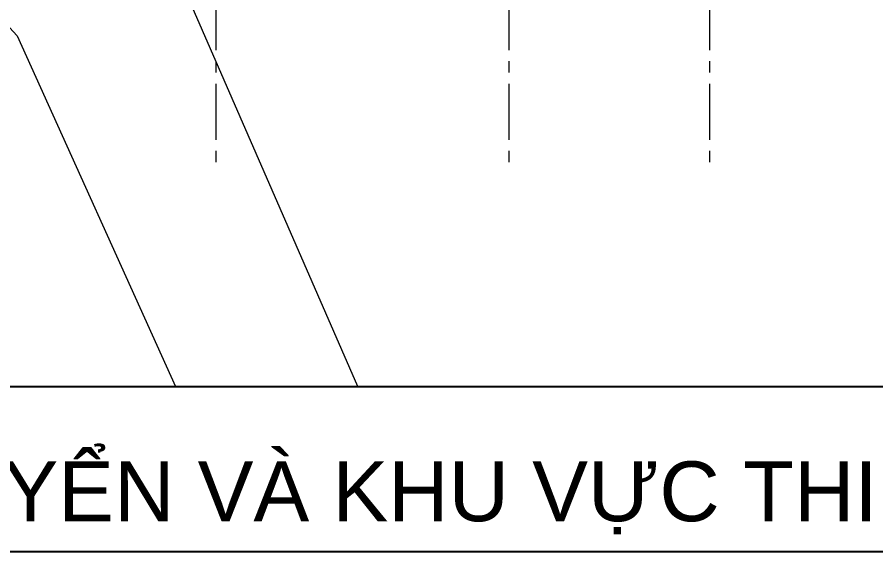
# Model space of a CAD drawing. Header units: millimetres. Extents: x -346728 to 1320345, y -537202 to -385966.
# Drawn here: x 410339 to 439029, y -524864 to -506984 of the extents above; entities that cross this region are included whole.
import ezdxf
from ezdxf.xclip import XClip

# ---------------------------------------------------------------- set-up
doc = ezdxf.new("R2010")
doc.units = ezdxf.units.MM
doc.header["$LTSCALE"] = 100
doc.header["$XCLIPFRAME"] = 2
doc.linetypes.add('X1326_GLB$0$CENTER', pattern=[2, 1.25, -0.25, 0.25, -0.25])
doc.layers.add('LINE', color=7, linetype='Continuous', lineweight=13)
doc.layers.add('X1326_GLB$0$A-tim', color=8, linetype='X1326_GLB$0$CENTER', lineweight=9)
doc.layers.add('TX', color=94, linetype='Continuous')
doc.styles.add('VnArialH', font='VHARIAL.TTF')

# ---------------------------------------------------------------- blocks, each defined once
blk = doc.blocks.new('LVL-KHUNGTEN')
blk.add_lwpolyline([(61072.9, 41092.8), (119123.5, 41092.8), (119123.5, 61.9), (61072.9, 61.9)], close=True)
at = {"layer": 'DEFPOINTS'}
blk.add_line((119123.5, 61.9), (61072.9, 61.9), dxfattribs=at)
blk = doc.blocks.new('mb duong hh')
at = {"layer": 'LINE', "color": 252, "lineweight": 9}
for points in [[(39889, -16768), (33281, -1600), (32900, -141), (33614, 3694), (34777, 5679), (36123, 6884), (82139, 27252), (84799, 26382), (86984, 24113), (94252, 7748)], [(7094, -53459), (-4389, -23466), (-7476, -14621), (-7126, -12701), (-5444, -11474), (3373, -7965), (18726, -972), (22175, -250), (25941, -1516), (27891, -3635), (34840, -19045)]]:
    blk.add_lwpolyline(points, dxfattribs=at)

msp = doc.modelspace()

# ---------------------------------------------------------------- linework, layer by layer
at = {"layer": 'X1326_GLB$0$A-tim', "ltscale": 15}
for p, q in [((416971.4, -398208.6, -1404.9), (416971.4, -512162.7, -1404.9)), ((426771.2, -398208.6, -1404.9), (426771.2, -512162.7, -1404.9)), ((433471.3, -398208.6, -1404.9), (433471.3, -512162.7, -1404.9))]:
    msp.add_line(p, q, dxfattribs=at)

# ---------------------------------------------------------------- block references
at = {"extrusion": (0.00597, -2.28885e-18, 0.999982), "xscale": 3.385207865094198, "yscale": 3.385207865094198, "zscale": 3.385207865094198}
msp.add_blockref('LVL-KHUNGTEN', (112985.2, -525073.6, 1027.7), dxfattribs=at)
ref = msp.add_blockref('mb duong hh', (382446.7, -503978, 0))
XClip(ref).set_block_clipping_path([(-58962.6888090824, -15358.4345334051), (108047.3313388755, 114603.0144500207)])

# ---------------------------------------------------------------- texts
at = {"layer": 'TX', "color": 4, "style": 'VnArialH'}
msp.add_text('MÆT B»NG H¦íNG DI CHUYÓN Vµ KHU VùC THI C¤NG', height=2000, dxfattribs=at).set_placement((373096, -523840.4, -3.1))

doc.saveas('drawing.dxf')
